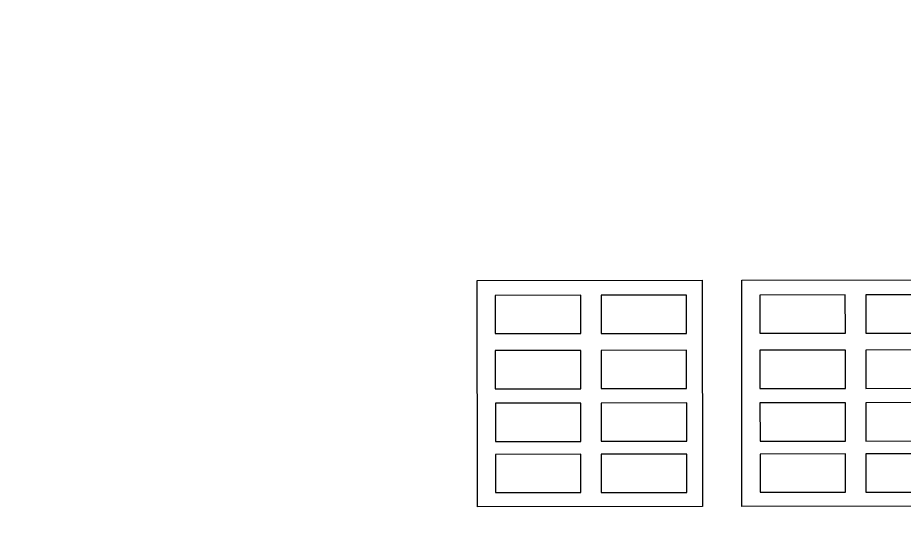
# Model space of a CAD drawing. Header units: feet. Extents: x -99009 to 3252343, y -11094690 to 9035152.
# Drawn here: x 2520094 to 2523583, y -1951585 to -1949587 of the extents above; entities that cross this region are included whole.
import ezdxf

# ---------------------------------------------------------------- set-up
doc = ezdxf.new("R2010")
doc.units = ezdxf.units.FT
doc.layers.add('1', color=1, linetype='Continuous')
doc.layers.add('K-LINE', color=7, linetype='Continuous')

msp = doc.modelspace()

# ---------------------------------------------------------------- linework, layer by layer
at = {"layer": '1'}
msp.add_arc((2520410.24778, -1978395.99612), 100000, 84.1346387202, 194.3871675539, dxfattribs=at)
at = {"layer": 'K-LINE', "transparency": 33554687}
for points in [[(2521901.75825, -1950621.15269), (2522787.49966, -1950620.14705), (2522788.51188, -1951511.67739), (2521902.77046, -1951512.68303), (2521901.75825, -1950621.15269)], [(2522943.24614, -1950619.97022), (2523828.98756, -1950618.96457), (2523829.99977, -1951510.49492), (2522944.25836, -1951511.50056), (2522943.24614, -1950619.97022)]]:
    msp.add_lwpolyline(points, dxfattribs=at)
at = {"layer": 'K-LINE', "color": 1}
for points in [[(2521973.051, -1950680.09442), (2521973.22199, -1950830.70021), (2522309.64011, -1950830.31825), (2522309.46912, -1950679.71247)], [(2522389.66181, -1950679.62142), (2522389.8328, -1950830.2272), (2522726.25091, -1950829.84524), (2522726.07992, -1950679.23946)], [(2523014.5389, -1950678.91195), (2523014.70989, -1950829.51774), (2523351.128, -1950829.13578), (2523350.95701, -1950678.53)], [(2523431.1497, -1950678.43895), (2523431.32069, -1950829.04473), (2523767.73881, -1950828.66277), (2523767.56782, -1950678.05699)], [(2521973.2975, -1950897.20146), (2521973.46849, -1951047.80725), (2522309.88661, -1951047.42529), (2522309.71561, -1950896.81951)], [(2522389.9083, -1950896.72846), (2522390.0793, -1951047.33424), (2522726.49741, -1951046.95228), (2522726.32642, -1950896.3465)], [(2523014.78539, -1950896.01899), (2523014.95638, -1951046.62478), (2523351.3745, -1951046.24282), (2523351.20351, -1950895.63703)], [(2523431.3962, -1950895.54599), (2523431.56719, -1951046.15177), (2523767.9853, -1951045.76981), (2523767.81431, -1950895.16403)], [(2521973.53289, -1951104.52891), (2521973.70388, -1951255.13469), (2522310.122, -1951254.75273), (2522309.95101, -1951104.14695)], [(2522390.1437, -1951104.0559), (2522390.31469, -1951254.66168), (2522726.7328, -1951254.27973), (2522726.56181, -1951103.67394)], [(2523015.02078, -1951103.34644), (2523015.19178, -1951253.95222), (2523351.60989, -1951253.57026), (2523351.4389, -1951102.96448)], [(2523431.63159, -1951102.87343), (2523431.80258, -1951253.47921), (2523768.2207, -1951253.09726), (2523768.0497, -1951102.49147)], [(2523015.24952, -1951304.80612), (2523015.42051, -1951455.4119), (2523351.83862, -1951455.02995), (2523351.66763, -1951304.42416)], [(2523431.86032, -1951304.33311), (2523432.03131, -1951454.9389), (2523768.44943, -1951454.55694), (2523768.27844, -1951303.95116)], [(2521973.76162, -1951305.98859), (2521973.93261, -1951456.59438), (2522310.35073, -1951456.21242), (2522310.17974, -1951305.60663)], [(2522390.37243, -1951305.51559), (2522390.54342, -1951456.12137), (2522726.96153, -1951455.73941), (2522726.79054, -1951305.13363)]]:
    msp.add_lwpolyline(points, close=True, dxfattribs=at)

doc.saveas('drawing.dxf')
